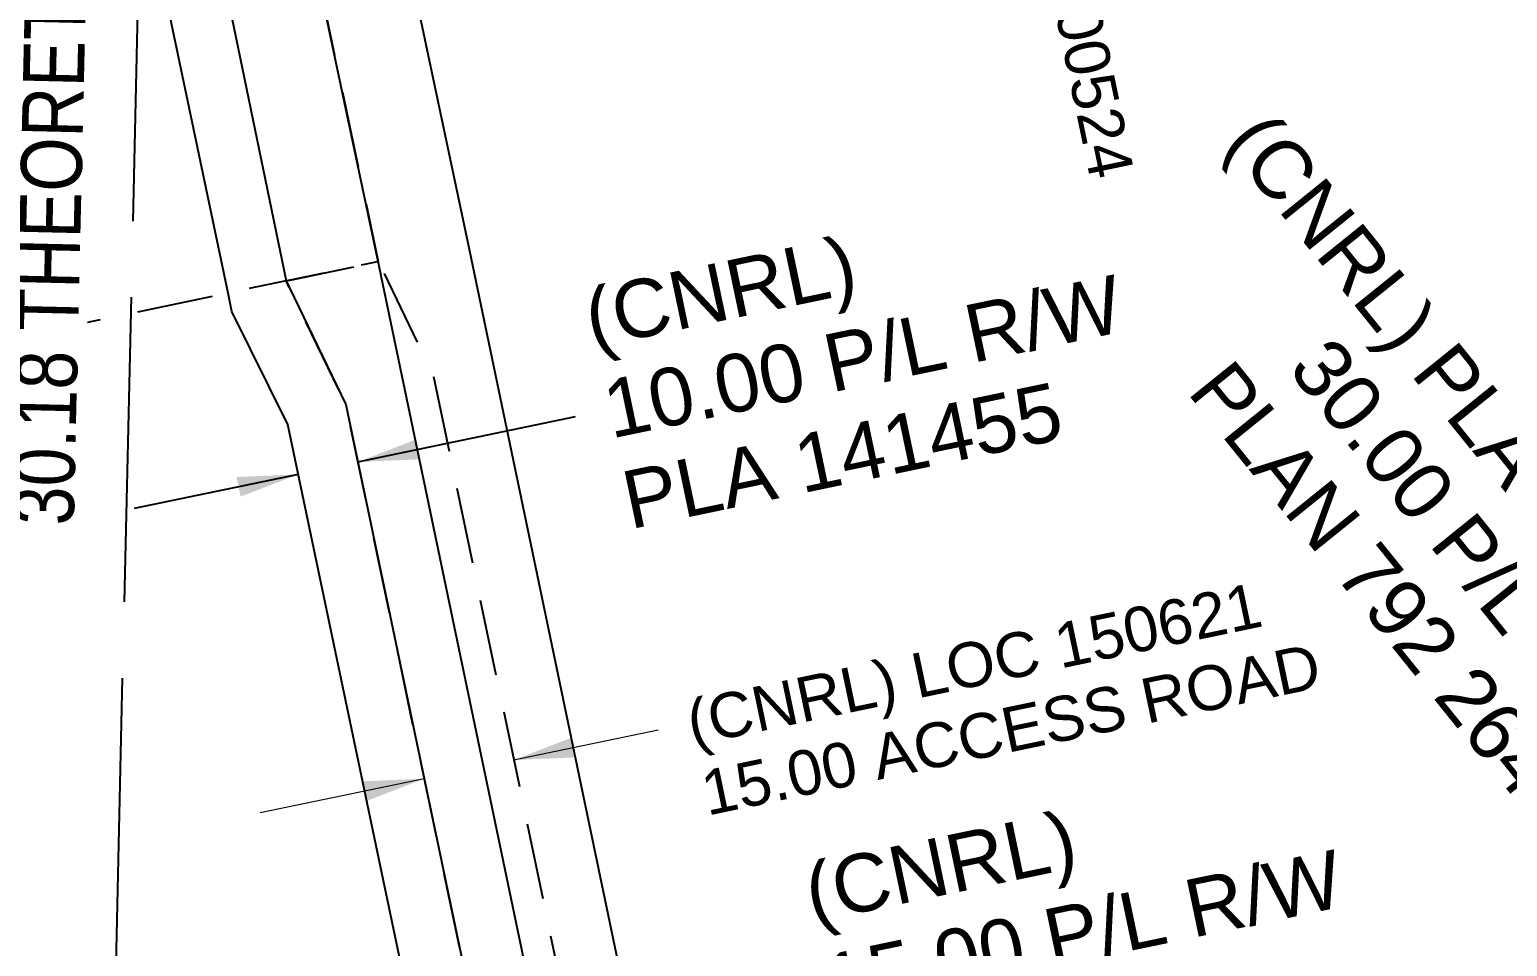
# Model space of a CAD drawing. Extents: x 393512 to 398378, y 6060644 to 6064862.
# Drawn here: x 396611.3 to 396853.6, y 6062550.3 to 6062700.7 of the extents above; entities that cross this region are included whole.
import ezdxf
from ezdxf.enums import TextEntityAlignment as Align

# ---------------------------------------------------------------- set-up
doc = ezdxf.new("R2010")
doc.units = 0
doc.header["$LTSCALE"] = 5
doc.linetypes.add('foc-ACCESSROAD', pattern=[3.75, 2.5, -1.25])
doc.linetypes.add('foc-UNSURVEYED', pattern=[12.5, 10, -2.5])
for name, color, linetype in [('F-AR', 190, 'foc-ACCESSROAD'), ('F-RW', 190, 'Continuous'), ('F-WS', 190, 'foc-ACCESSROAD'), ('L-USEC', 7, 'foc-UNSURVEYED')]:
    doc.layers.add(name, color=color, linetype=linetype)
doc.layers.add('F-AR-T', color=190, linetype='Continuous', lineweight=9)
doc.layers.add('F-RW-T', color=190, linetype='Continuous', lineweight=9)
doc.styles.add('80CG', font='ARIALN.TTF', dxfattribs={"height": 10})
doc.styles.add('80L', font='ARIALN.TTF', dxfattribs={"height": 10})
doc.styles.add('A60', font='arial.ttf', dxfattribs={"height": 7.35})
doc.styles.add('A80', font='arial.ttf', dxfattribs={"height": 9.5})
doc.dimstyles.new('Compass 5 000', dxfattribs={"dimscale": 5, "dimtxt": 9, "dimasz": 2, "dimexe": 0.2, "dimexo": 0.0625, "dimgap": 0.5, "dimtad": 0, "dimtih": 1, "dimtoh": 1, "dimzin": 0, "dimdsep": 46, "dimtxsty": '80CG', "dimcen": 0.1, "dimse1": 1, "dimse2": 1, "dimclrd": 256, "dimclrt": 256, "dimaunit": 1, "dimadec": 4, "dimazin": 0, "dimtfac": 0.06, "dimtofl": 0, "dimtmove": 0, "dimatfit": 1, "dimfxl": 0.2, "dimtolj": 1, "dimtzin": 0, "dimlwd": -1, "dimarcsym": 0})

msp = doc.modelspace()

# ---------------------------------------------------------------- linework, layer by layer
at = {"layer": 'F-AR', "flags": 128}
msp.add_lwpolyline([(396708.13, 6062391.49), (396705.22, 6062389.16), (396706.45, 6062393.58), (396709.82, 6062405.67), (396711.41, 6062411.37), (396711.75, 6062412.6), (396709.67, 6062418.26), (396709.03, 6062420), (396707.14, 6062429.03), (396663.13, 6062639.21), (396653.86, 6062658.35), (396653.36, 6062659.51), (396653.99, 6062659.64), (396667.75, 6062662.53), (396668.44, 6062662.67), (396677.42, 6062644.12), (396720.81, 6062436.94), (396723.49, 6062424.14), (396725.6, 6062418.39), (396729.25, 6062408.44), (396725.06, 6062405.08), (396719.82, 6062400.87), (396708.13, 6062391.49)], close=True, dxfattribs=at)
at = {"layer": 'F-RW', "flags": 128}
for points in [[(396534.43, 6063347.26), (396538.07, 6063346.51), (396541.47, 6063330.51), (396546.01, 6063309.17), (396547.33, 6063302.95), (396550.28, 6063289.06), (396564.28, 6063223.18), (396570.73, 6063192.85), (396577.17, 6063162.51), (396603.09, 6063040.57), (396606.23, 6063025.94), (396633.5, 6062899), (396639.48, 6062871.16), (396643.68, 6062851.61), (396647.88, 6062832.04), (396651.03, 6062817.39), (396654.14, 6062802.7), (396683.11, 6062665.77), (396729.65, 6062442.67), (396732.9, 6062427.09), (396733.7, 6062424.9), (396737.38, 6062414.96), (396744.68, 6062395.27), (396752.94, 6062372.8)], [(396737.19, 6062372.15), (396732.39, 6062385.32), (396725.06, 6062405.08), (396721.38, 6062414.99), (396719.64, 6062419.66), (396718.48, 6062422.8), (396715.97, 6062434.79), (396668.44, 6062662.67), (396639.46, 6062799.62), (396636.35, 6062814.3), (396633.2, 6062828.96), (396632.02, 6062834.46), (396629, 6062848.54), (396624.8, 6062868.09), (396604.75, 6062961.39), (396588.41, 6063037.47), (396561.78, 6063162.91), (396555.34, 6063193.25), (396535.41, 6063287.1), (396533.28, 6063297.14)], [(396635.53, 6062745.89), (396653.36, 6062659.51), (396653.86, 6062658.35), (396663.13, 6062639.21), (396707.14, 6062429.03), (396709.03, 6062420), (396709.67, 6062418.26), (396711.75, 6062412.6), (396712.94, 6062409.46), (396713.33, 6062408.5), (396709.82, 6062405.67), (396701.87, 6062399.29), (396696.17, 6062394.7), (396667.37, 6062355.88)], [(396655.11, 6062356.15), (396688.9, 6062401.68), (396695.64, 6062407.06), (396701.45, 6062411.7), (396699.41, 6062417.22), (396698.4, 6062422.05), (396653.61, 6062635.94), (396644.45, 6062654.51), (396643.82, 6062657.51), (396629.53, 6062725.74)]]:
    msp.add_lwpolyline(points, dxfattribs=at)
at = {"layer": 'F-WS', "flags": 128}
msp.add_lwpolyline([(396521.68, 6062790.3), (396601.22, 6062806.94), (396621.67, 6062811.22), (396631.54, 6062813.29), (396636.35, 6062814.3), (396668.44, 6062662.67), (396667.75, 6062662.53), (396653.99, 6062659.64), (396653.36, 6062659.51), (396643.82, 6062657.51), (396643.22, 6062657.38), (396627.89, 6062654.18), (396597.58, 6062647.83), (396541.88, 6062636.17), (396518.04, 6062631.26)], dxfattribs=at)
at = {"layer": 'L-USEC'}
msp.add_line((396621.09, 6062356.9), (396639.49, 6063161.03), dxfattribs=at)

# ---------------------------------------------------------------- texts
at = {"layer": 'F-AR-T', "style": 'A60'}
for s, rotation, p in [('(PARAMOUNT) LOC 200524', 281.824, (396761.47, 6062807.27)), ('(CNRL) LOC 150621', 11.8289, (396719.2, 6062586.85)), ('15.00 ACCESS ROAD', 11.8289, (396721.61, 6062575.34))]:
    msp.add_text(s, height=7.35, rotation=rotation, dxfattribs=at).set_placement(p, align=Align.MIDDLE_LEFT)
at = {"layer": 'F-RW', "style": 'A80'}
for s, p in [('(CNRL)', (396702.52, 6062653.14)), ('10.00 P/L R/W', (396705.63, 6062638.26)), ('PLA 141455', (396708.75, 6062623.38))]:
    msp.add_text(s, height=9.5, rotation=11.8267, dxfattribs=at).set_placement(p, align=Align.MIDDLE_LEFT)
at = {"layer": 'F-RW-T', "style": 'A80'}
for s, p in [('(CNRL) PLA 790282', (396887.1, 6062590.37)), ('30.00 P/L R/W', (396875.26, 6062580.83)), ('PLAN 792 2649', (396863.43, 6062571.29))]:
    msp.add_text(s, height=9.5, rotation=308.8807, dxfattribs=at).set_placement(p, align=Align.MIDDLE_RIGHT)
for s, p in [('(CNRL)', (396738.61, 6062558.87)), ('15.00 P/L R/W', (396741.71, 6062543.99))]:
    msp.add_text(s, height=9.5, rotation=11.7819, dxfattribs=at).set_placement(p, align=Align.MIDDLE_LEFT)

# ---------------------------------------------------------------- leaders
at = {"layer": 'F-AR-T'}
for points in [[(396690.66, 6062580.9), (396714.32, 6062585.83)], [(396675.98, 6062577.83), (396649.06, 6062572.22)]]:
    msp.add_leader(points, dimstyle='Compass 5 000', dxfattribs=at)
at = {"layer": 'F-RW'}
for points in [[(396665.1, 6062629.8), (396700.75, 6062637.24)], [(396655.32, 6062627.76), (396628.4, 6062622.15)]]:
    msp.add_leader(points, dimstyle='Compass 5 000', dxfattribs=at)

# ---------------------------------------------------------------- next in the draw order: texts
at = {"layer": 'L-USEC', "insert": (396608.48, 6062619.27), "char_height": 9.9961, "attachment_point": 1, "rotation": 88.6685, "style": '80L', "bg_fill": 3, "box_fill_scale": 1.15, "bg_fill_color": 256, "bg_fill_true_color": 256, "bg_fill_transparency": 0}
msp.add_mtext_dynamic_manual_height_columns('\\pi0.2784;30.18 THEORETICAL GOVERNMENT ROAD ALLOAWANCE', width=315.7123, gutter_width=49.98, heights=[0], dxfattribs=at)

doc.saveas('drawing.dxf')
